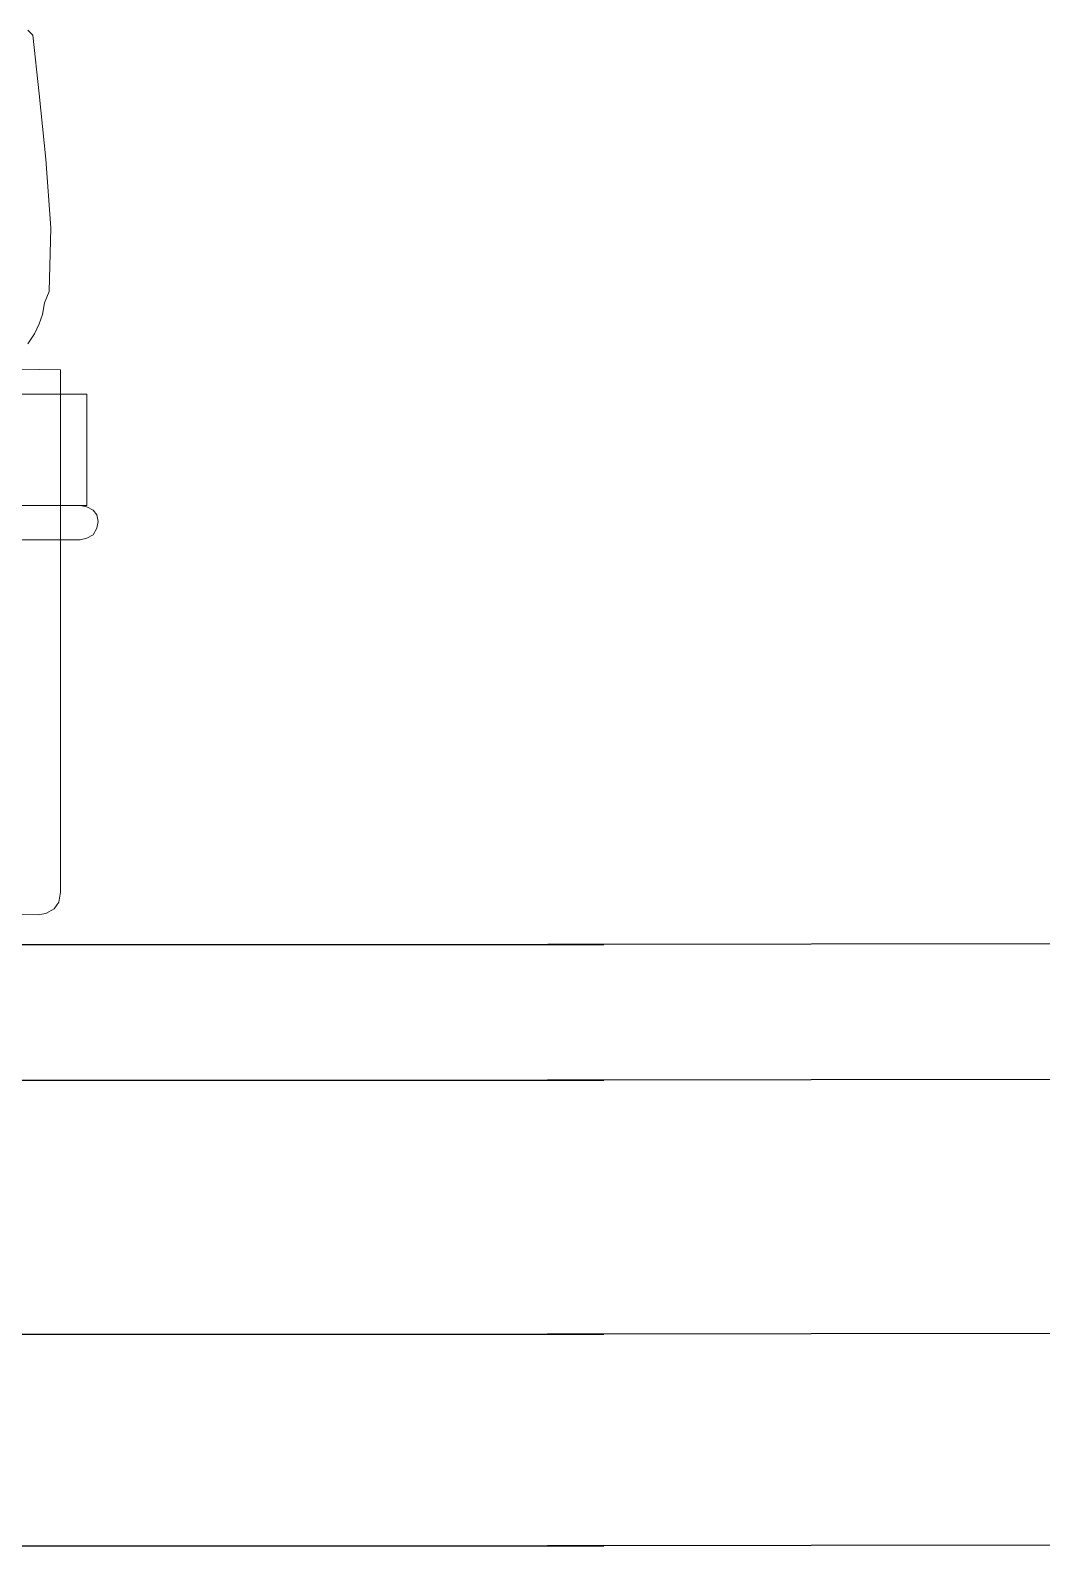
# Model space of a CAD drawing. Extents: x -1568 to -728, y -1287 to -990.
# Drawn here: x -1405 to -1399.02, y -1202.31 to -1193.37 of the extents above; entities that cross this region are included whole.
import ezdxf

# ---------------------------------------------------------------- set-up
doc = ezdxf.new("R2010")
doc.units = 0
doc.header["$LTSCALE"] = 5
doc.layers.get('0').update_dxf_attribs({"linetype": 'CONTINUOUS'})
doc.layers.add('车人', color=7, linetype='CONTINUOUS', lineweight=9)

# ---------------------------------------------------------------- blocks, each defined once
blk = doc.blocks.new('carbb')
at = {"layer": '车人', "color": 143}
for p, q in [((0.9909, 0.8942), (0.9862, 0.899)), ((0.9974, 0.8363), (0.9909, 0.8942)), ((1.0039, 0.7722), (0.9974, 0.8363)), ((1.0086, 0.7045), (1.0039, 0.7722)), ((1.0072, 0.6418), (1.0086, 0.7045)), ((1.0024, 0.6306), (1.0072, 0.6418)), ((1.0007, 0.6193), (1.0024, 0.6306)), ((0.9974, 0.6099), (1.0007, 0.6193)), ((0.9862, 0.5904), (0.9927, 0.6001)), ((0.9927, 0.6001), (0.9974, 0.6099)), ((0.6841, 0.5697), (1.0184, 0.5647)), ((1.0184, 0.5647), (1.0184, 0.5647)), ((1.0184, 0.5647), (1.0184, 0.0506)), ((1.0441, 0.5407), (-0.0102, 0.5407)), ((1.0441, 0.4313), (1.0441, 0.5407)), ((-0.0117, 0.4313), (1.0441, 0.4313)), ((1.0376, 0.4313), (-0.0052, 0.4313)), ((1.0441, 0.4299), (1.0376, 0.4313)), ((1.0506, 0.4266), (1.0441, 0.4299)), ((1.0539, 0.4219), (1.0506, 0.4266)), ((1.0553, 0.4154), (1.0539, 0.4219)), ((1.0506, 0.4024), (1.0539, 0.4089)), ((1.0539, 0.4089), (1.0553, 0.4154)), ((1.0553, 0.4154), (1.0553, 0.4154)), ((-0.0085, 0.3976), (1.0376, 0.3976)), ((1.0376, 0.3976), (1.0441, 0.3991)), ((1.0441, 0.3991), (1.0506, 0.4024)), ((1.0184, 0.0506), (1.0166, 0.0409)), ((0.9959, 0.0282), (0.7066, 0.0329)), ((1.0119, 0.0344), (1.0039, 0.0296)), ((1.0166, 0.0409), (1.0119, 0.0344)), ((1.0039, 0.0296), (0.9959, 0.0282))]:
    blk.add_line(p, q, dxfattribs=at)

msp = doc.modelspace()

# ---------------------------------------------------------------- linework, layer by layer
for p, q in [((-1422.0189, -1198.76454), (-1403.2689, -1198.76454)), ((-1403.2689, -1198.76454), (-1401.60813, -1198.76454)), ((-1363.2689, -1198.71504), (-1401.93767, -1198.76454)), ((-1420.7689, -1199.56454), (-1401.60813, -1199.56454)), ((-1363.2689, -1199.51504), (-1401.93922, -1199.56454)), ((-1424.0607, -1201.06454), (-1401.60813, -1201.06454)), ((-1406.5607, -1201.06454), (-1401.60813, -1201.06454)), ((-1361.26776, -1201.01669), (-1401.93922, -1201.06454)), ((-1401.60813, -1201.06454), (-1401.60813, -1201.06454)), ((-1424.0607, -1202.31454), (-1401.60813, -1202.31454)), ((-1361.26776, -1202.26669), (-1401.93922, -1202.31454))]:
    msp.add_line(p, q)

# ---------------------------------------------------------------- block references
at = {"layer": '车人', "xscale": 6.000000000000455, "yscale": 6.000000000000227, "zscale": 6.000000000000001}
msp.add_blockref('carbb', (-1410.92663, -1198.75893), dxfattribs=at)

doc.saveas('drawing.dxf')
